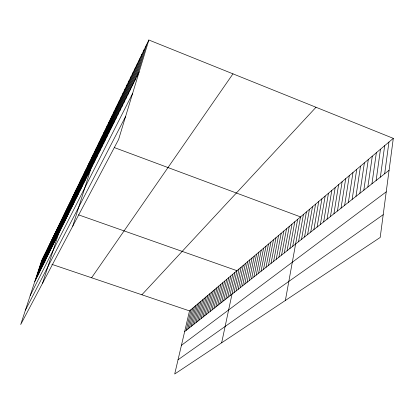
<?xml version="1.0" encoding="UTF-8"?>
<svg xmlns="http://www.w3.org/2000/svg" width="414" height="414" viewBox="0 0 414 414"><rect width="100%" height="100%" fill="white"/><g stroke="black" fill="none" stroke-linecap="round" stroke-linejoin="round"><path stroke-width="0.62" d="M393.3 138.364L380.192 237.46L174.703 374.002L189.508 310.888L393.3 138.364L148.854 39.998L41.56 260.851L20.7 324.555L118.616 139.435L148.854 39.998M384.684 173.745L388.948 142.049M380.362 177.156L384.678 145.666M376.119 180.504L380.476 149.221M371.948 183.795L376.347 152.719M367.849 187.024L372.289 156.156M363.818 190.207L368.3 159.53M359.859 193.328L364.372 162.852M355.968 196.402L360.511 166.123M352.138 199.424L356.718 169.336M348.371 202.394L352.982 172.498M344.671 205.313L349.307 175.608M341.027 208.19L345.695 178.667M337.441 211.016L342.135 181.679M333.917 213.8L338.631 184.644M330.444 216.538L335.185 187.563M327.029 219.234L331.79 190.435M323.665 221.888L328.447 193.266M320.353 224.497L325.156 196.055M317.093 227.069L321.916 198.798M313.884 229.604L318.723 201.499M310.723 232.099L315.577 204.159M307.607 234.552L312.482 206.783M304.544 236.974L309.429 209.37M298.546 241.704L303.452 214.426M301.521 239.359L306.417 211.916M285.37 300.466L300.533 216.9L114.269 147.544M292.719 246.304L297.65 219.337M289.867 248.55L294.809 221.744M287.062 250.765L292.01 224.114M281.561 255.107L286.529 228.756M284.294 252.949L289.251 226.448M278.87 257.229L283.844 231.028M276.216 259.324L281.194 233.268M271.015 263.423L276.009 237.662M273.597 261.389L278.586 235.478M268.469 265.431L273.463 239.815M265.959 267.413L270.958 241.936M261.032 271.299L266.036 246.097M263.48 269.369L268.479 244.032M258.621 273.204L263.63 248.141M253.891 276.935L258.9 252.142M256.24 275.082L261.25 250.154M251.572 278.767L256.582 254.103M247.023 282.358L252.033 257.958M249.28 280.573L254.294 256.043M242.588 285.857L247.598 261.71M244.788 284.118L249.802 259.847M240.41 287.57L245.419 263.552M236.14 290.938L241.145 267.17M238.262 289.267L243.272 265.374M221.65 342.808L236.979 270.699L78.5 214.83M234.045 292.594L239.049 268.945M227.793 297.526L232.787 274.249M229.868 295.886L234.867 272.484M225.739 299.146L230.727 275.993M221.707 302.329L226.691 279.409M223.71 300.75L228.694 277.711M217.769 305.434L222.748 282.752M219.725 303.892L224.704 281.09M213.929 308.461L218.897 286.007M215.839 306.955L220.807 284.387M210.183 311.421L215.135 289.189M212.046 309.951L217.003 287.611M206.519 314.309L211.461 292.3M208.34 312.875L213.288 290.757M202.943 317.134L207.875 295.337M204.723 315.727L209.655 293.831M197.732 321.243L202.637 299.772M199.45 319.887L204.366 298.308M201.188 318.521L206.11 296.833M194.352 323.908L199.248 302.639M196.034 322.584L200.935 301.216M191.051 326.517L195.931 305.449M192.691 325.223L197.581 304.052M186.233 330.32L191.087 309.548M187.821 329.063L192.686 308.197M189.426 327.795L194.301 306.831M134.576 81.113L144.201 49.582M136.837 76.564L146.504 44.836M128.035 94.257L137.531 63.316M130.172 89.957L139.715 58.819M132.356 85.574L141.935 54.244M119.853 110.693L129.178 80.507M121.845 106.693L131.207 76.321M123.869 102.62L133.277 72.062M125.934 98.475L135.383 67.725M112.23 126.006L121.385 96.55M114.088 122.275L123.284 92.643M115.977 118.482L125.214 88.663M117.897 114.621L127.176 84.622M105.115 140.305L114.093 111.547M106.848 136.817L115.873 107.888M108.613 133.277L117.679 104.173M110.403 129.67L119.517 100.39M96.85 156.901L105.627 128.982M98.449 153.687L107.267 125.602M100.074 150.422L108.934 122.171M101.725 147.105L110.626 118.689M103.407 143.736L112.349 115.149M87.763 175.163L96.296 148.186M89.217 172.234L97.792 145.107M72.724 226.199L99.313 141.976L103.924 143.694M92.203 166.247L100.856 138.804M93.724 163.178L102.418 135.58M95.277 160.068L104.012 132.304M79.462 191.832L87.763 165.745M80.797 189.157L89.134 162.925M82.148 186.44L90.526 160.063M83.519 183.681L91.934 157.16M84.911 180.882L93.367 154.21M86.329 178.046L94.822 151.219M71.86 207.114L79.933 181.865M73.081 204.656L81.191 179.272M74.323 202.161L82.469 176.643M75.581 199.636L83.768 173.978M76.854 197.069L85.082 171.272M78.153 194.471L86.412 168.529M62.649 225.609L70.437 201.411M63.746 223.405L71.57 199.077M64.858 221.174L72.719 196.717M65.986 218.908L73.878 194.321M67.13 216.61L75.058 191.899M68.289 214.286L76.254 189.441M69.459 211.927L77.465 186.952M70.649 209.536L78.691 184.427M54.244 242.5L61.758 219.28M55.264 240.451L62.809 217.112M56.294 238.381L63.875 214.918M57.339 236.28L64.957 212.692M42.575 283.202L66.049 210.441L69.614 211.694M59.44 232.057L67.125 208.226M60.496 229.936L68.217 205.981M61.567 227.788L69.319 203.709M44.733 261.607L51.921 239.53M45.633 259.801L52.847 237.61M46.544 257.974L53.789 235.675M47.465 256.121L54.746 233.713M48.397 254.248L55.709 231.726M49.338 252.354L56.687 229.713M50.296 250.434L57.675 227.679M51.264 248.488L58.674 225.62M52.247 246.516L59.688 223.529M53.24 244.519L60.718 221.418M35.516 280.128L42.368 259.185M36.303 278.539L43.191 257.498M37.105 276.935L44.019 255.79M37.912 275.31L44.857 254.067M38.73 273.664L45.7 252.323M39.558 272.003L46.559 250.558M40.396 270.321L47.429 248.773M41.24 268.619L48.303 246.967M42.099 266.901L49.194 245.14M42.968 265.157L50.089 243.292M43.843 263.392L51 241.419M34.735 281.696L139.145 71.932M30.175 295.612L132.568 93.569M25.409 310.179L125.587 116.51M91.587 277.768L232.963 73.847M141.878 294.778L316.001 107.262M184.66 331.557L389.077 170.278M181.425 345.343L386.226 191.848M178.041 359.771L383.204 214.685M41.56 260.851L45.007 262.015M51.89 264.344L189.508 310.888"/></g></svg>
